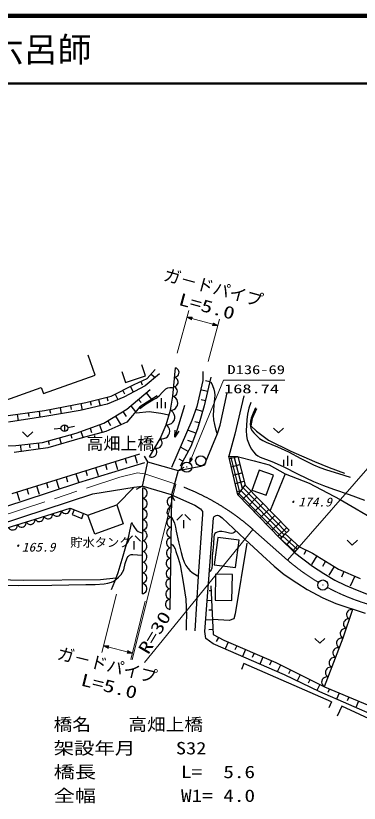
# Model space of a CAD drawing. Units: millimetres, scale not verified. Extents: x 40000 to 680000, y 20000 to 380000.
# Drawn here: x 423858 to 474448, y 263948 to 380000 of the extents above; entities that cross this region are included whole.
import ezdxf
from ezdxf.enums import TextEntityAlignment as Align

# ---------------------------------------------------------------- set-up
doc = ezdxf.new("R2010")
doc.units = ezdxf.units.MM
doc.header["$LTSCALE"] = 1000
doc.linetypes.add('CHAIN', pattern=[18.5, 12, -1.5, 3.5, -1.5])
for name, color, linetype, lineweight in [('M-BGD', 7, 'Continuous', 25), ('M-BGD-HTXT', 7, 'Continuous', 13), ('M-BMK', 2, 'CHAIN', 13), ('M-BMK-SRVR', 3, 'Continuous', 25), ('M-STR-STR1', 1, 'Continuous', 25), ('M-TTL', 2, 'Continuous', 140), ('M-TTL-LINE', 7, 'Continuous', 50)]:
    doc.layers.add(name, color=color, linetype=linetype, lineweight=lineweight)
doc.layers.add('M-STR-HTXT', color=7, linetype='Continuous')
doc.layers.add('M-TTL-TXT', color=7, linetype='Continuous')
doc.styles.add('ＭＳ ゴシック', font='')
doc.styles.get('ＭＳ ゴシック').set_extended_font_data('MS Gothic')

# ---------------------------------------------------------------- blocks, each defined once
blk = doc.blocks.new('BUHIN60')
at = {"color": 3, "linetype": 'Continuous', "lineweight": 25}
for radius in [746, 22.5]:
    blk.add_circle((0, 0), radius, dxfattribs=at)
blk = doc.blocks.new('BUHIN70')
at = {"color": 7, "linetype": 'Continuous', "lineweight": 25}
blk.add_lwpolyline([(-388, -680), (-202, -718), (-23, -712), (202, -665), (369, -562), (511, -431), (631, -220), (671, -31), (675, 165), (601, 383), (513, 536), (388, 680)], dxfattribs=at)
blk = doc.blocks.new('BUHIN71')
at = {"color": 7, "linetype": 'Continuous', "lineweight": 25}
blk.add_lwpolyline([(-670, -390), (-530, -514), (-374, -598), (-158, -670), (37, -665), (223, -623), (431, -503), (559, -361), (660, -195), (705, 29), (706, 204), (670, 390)], dxfattribs=at)
blk = doc.blocks.new('BUHIN75')
at = {"color": 7, "linetype": 'Continuous', "lineweight": 25}
blk.add_lwpolyline([(-395, -579), (-233, -626), (-72, -634), (132, -608), (289, -528), (425, -422), (548, -242), (597, -77), (615, 98), (564, 298), (497, 442), (395, 579)], dxfattribs=at)
blk = doc.blocks.new('BUHIN76')
at = {"color": 7, "linetype": 'Continuous', "lineweight": 25}
blk.add_lwpolyline([(382, 652), (203, 691), (31, 687), (-187, 644), (-349, 546), (-488, 422), (-607, 220), (-647, 38), (-653, -151), (-584, -362), (-501, -512), (-382, -652)], dxfattribs=at)
blk = doc.blocks.new('BUHIN77')
at = {"color": 7, "linetype": 'Continuous', "lineweight": 25}
blk.add_lwpolyline([(553, 496), (397, 586), (234, 635), (17, 659), (-164, 616), (-331, 541), (-503, 387), (-595, 229), (-657, 54), (-656, -165), (-623, -330), (-553, -496)], dxfattribs=at)
blk = doc.blocks.new('BUHIN78')
at = {"color": 7, "linetype": 'Continuous', "lineweight": 25}
blk.add_lwpolyline([(591, 488), (435, 588), (269, 644), (46, 679), (-143, 643), (-318, 572), (-502, 421), (-604, 262), (-676, 84), (-683, -142), (-656, -313), (-591, -488)], dxfattribs=at)
blk = doc.blocks.new('BUHIN87')
at = {"color": 7, "linetype": 'Continuous', "lineweight": 25}
blk.add_line((245, 433), (-245, -433), dxfattribs=at)
blk.add_circle((0, 0), 498, dxfattribs=at)
blk = doc.blocks.new('BUHIN92')
at = {"color": 7, "linetype": 'Continuous', "lineweight": 25}
for p, q in [((-446, 429), (-890, -354)), ((369, 653), (-369, -653)), ((598, -162), (155, -945))]:
    blk.add_line(p, q, dxfattribs=at)
blk = doc.blocks.new('BUHIN93')
at = {"color": 7, "linetype": 'Continuous', "lineweight": 25}
for p, q in [((323, 966), (-774, 662)), ((96, 170), (-493, -870)), ((662, 774), (966, -323))]:
    blk.add_line(p, q, dxfattribs=at)
blk = doc.blocks.new('BUHIN95')
at = {"color": 7, "linetype": 'Continuous', "lineweight": 25}
blk.add_lwpolyline([(-477, 679), (-174, -307), (828, -59)], dxfattribs=at)
blk = doc.blocks.new('BUHIN102')
at = {"color": 3, "linetype": 'Continuous', "lineweight": 25}
for radius in [746, 22.5]:
    blk.add_circle((0, 0), radius, dxfattribs=at)
blk = doc.blocks.new('BUHIN104')
at = {"color": 7, "linetype": 'Continuous', "lineweight": 25}
blk.add_lwpolyline([(-659, 144), (-643, -18), (-592, -164), (-495, -337), (-367, -448), (-223, -531), (-19, -576), (147, -560), (309, -513), (469, -396), (573, -284), (659, -144)], dxfattribs=at)
blk = doc.blocks.new('BUHIN105')
at = {"color": 7, "linetype": 'Continuous', "lineweight": 25}
blk.add_lwpolyline([(-668, 141), (-651, -23), (-598, -171), (-499, -345), (-369, -456), (-222, -540), (-15, -583), (153, -566), (317, -517), (478, -398), (583, -284), (668, -141)], dxfattribs=at)

msp = doc.modelspace()

# ---------------------------------------------------------------- hatches: boundary and pattern name
at = {"layer": 'M-BGD'}
h = msp.add_hatch(dxfattribs=at)
h.set_pattern_fill('USER', color=256, style=0, pattern_type=2)
h.set_pattern_definition([(284.252, (456565, 315056), (484.61, 123.096), []), (14.25, (456565, 315056), (-615.5, 2423), []), (14.25, (456388, 313721), (-615.5, 2423), [])])
h.paths.add_polyline_path([(456565, 315056), (457641, 310820), (456562, 309392), (455262, 315082)])
h = msp.add_hatch(dxfattribs=at)
h.set_pattern_fill('USER', color=256, style=0, pattern_type=2)
h.set_pattern_definition([(314.3184, (457641, 310820), (357.734, 349.323), []), (44.318, (457641, 310820), (-1746.6, 1788.7), []), (44.32, (458156, 309576), (-1746.6, 1788.7), [])])
h.paths.add_polyline_path([(457641, 310820), (464104, 304201), (462801, 302949), (456562, 309392)])
h = msp.add_hatch(dxfattribs=at)
h.set_pattern_fill('USER', color=256, style=0, pattern_type=2)
h.set_pattern_definition([(317.84, (463552, 303650), (335.606, 370.63), []), (47.84, (463552, 303650), (-1853.2, 1678), []), (47.84, (464143, 302440), (-1853.2, 1678), [])])
h.paths.add_polyline_path([(463552, 303650), (465657, 301745), (464930, 300918), (462801, 302949)])

# ---------------------------------------------------------------- linework, layer by layer
for p, q in [((435557, 327051), (434505, 330004)), ((442947, 326919), (442417, 328545)), ((439469, 327584), (439999, 325957)), ((443218, 326538), (444406, 327845)), ((447011, 323924), (447366, 328116)), ((451390, 327564), (451389, 326258)), ((427933, 324334), (435557, 327051)), ((439999, 325957), (442947, 326919)), ((441317, 325668), (443218, 326538)), ((445039, 327250), (442940, 325469)), ((443812, 327192), (444371, 326683)), ((451389, 326258), (450517, 322440)), ((452590, 326747), (451622, 322535)), ((452428, 326045), (451818, 326185)), ((414590, 320580), (427617, 325222)), ((427617, 325222), (427933, 324334)), ((437910, 323927), (441317, 325668)), ((442940, 325469), (439771, 323808)), ((440749, 325378), (441175, 324544)), ((442267, 326103), (442486, 325626)), ((434188, 323018), (437910, 323927)), ((439771, 323808), (437316, 322779)), ((438478, 324217), (438879, 323434)), ((439613, 324798), (439873, 324290)), ((440213, 322045), (443633, 324900)), ((444709, 324010), (442133, 322372)), ((443063, 324424), (443860, 323469)), ((446657, 321854), (447011, 323924)), ((452106, 324641), (451091, 324874)), ((453962, 319671), (454972, 324409)), ((457452, 323965), (456139, 318360)), ((428089, 321832), (434188, 323018)), ((437316, 322779), (433356, 321830)), ((433426, 322870), (433616, 321892)), ((434808, 323169), (434946, 322608)), ((436049, 323472), (436279, 322531)), ((437290, 323776), (437424, 323227)), ((441923, 323472), (442327, 322988)), ((451783, 323237), (451176, 323376)), ((421674, 320924), (428089, 321832)), ((425684, 321492), (425763, 320934)), ((427287, 321719), (427416, 320811)), ((433356, 321830), (428129, 320922)), ((428852, 321981), (428957, 321439)), ((430376, 322277), (430558, 321344)), ((431901, 322573), (432013, 321995)), ((436848, 319939), (440213, 322045)), ((439652, 321694), (440134, 320923)), ((442133, 322372), (440212, 320125)), ((440783, 322521), (441513, 321646)), ((441611, 321499), (443491, 321693)), ((443491, 321693), (445242, 321433)), ((445999, 319733), (446657, 321854)), ((448733, 322541), (447292, 317898)), ((450517, 322440), (449779, 320331)), ((451367, 321686), (450430, 321967)), ((451622, 322535), (450604, 319141)), ((459314, 322076), (458665, 320650)), ((428129, 320922), (422783, 320092)), ((424080, 321265), (424214, 320314)), ((438531, 320992), (439325, 319722)), ((445242, 321433), (446409, 321173)), ((449779, 320331), (446796, 313433)), ((458665, 320650), (458470, 319547)), ((430525, 319172), (429529, 319076)), ((431513, 319314), (432496, 319503)), ((432774, 318489), (436848, 319939)), ((434811, 319214), (435028, 318603)), ((436169, 319697), (436569, 318572)), ((440212, 320125), (437121, 318721)), ((437409, 320290), (437830, 319618)), ((445140, 317663), (445999, 319733)), ((450859, 319989), (450239, 320175)), ((453579, 318442), (453962, 319671)), ((458470, 319547), (459313, 318769)), ((427809, 317133), (432774, 318489)), ((431946, 318263), (432093, 317725)), ((433453, 318730), (433777, 317819)), ((437121, 318721), (433656, 317786)), ((450369, 318484), (449297, 318869)), ((450604, 319141), (449662, 316514)), ((451924, 314430), (453579, 318442)), ((456139, 318360), (455262, 315082)), ((459313, 318769), (461063, 317471)), ((423876, 316666), (427809, 317133)), ((425842, 316899), (425909, 316338)), ((427154, 317055), (427261, 316148)), ((433656, 317786), (428597, 316336)), ((428637, 317359), (428790, 316796)), ((430291, 317811), (430542, 316894)), ((443573, 314987), (445140, 317663)), ((449897, 317171), (449221, 317413)), ((461063, 317471), (464370, 315849)), ((416055, 316576), (423876, 316666)), ((428597, 316336), (423633, 315636)), ((424531, 316744), (424646, 315779)), ((449662, 316514), (448050, 313616)), ((449259, 315790), (448235, 316359)), ((464370, 315849), (467871, 314291)), ((423315, 309587), (442120, 315426)), ((439950, 314752), (440164, 314065)), ((441397, 315202), (441749, 314065)), ((448453, 314340), (447919, 314637)), ((456563, 309392), (455262, 315082)), ((455262, 315082), (456565, 315056)), ((456565, 315056), (457641, 310820)), ((456652, 315009), (458987, 314424)), ((433163, 311237), (442872, 314164)), ((435611, 313405), (435976, 312229)), ((437057, 313854), (437274, 313154)), ((438504, 314303), (438863, 313147)), ((447795, 312997), (451137, 313603)), ((451137, 313603), (451682, 313805)), ((451682, 313805), (451924, 314430)), ((458987, 314424), (461191, 313840)), ((461191, 313840), (463525, 312477)), ((467871, 314291), (470010, 313447)), ((470010, 313447), (472279, 312603)), ((432718, 312507), (433089, 311311)), ((434164, 312956), (434385, 312244)), ((459733, 313047), (458635, 310031)), ((461807, 312292), (459733, 313047)), ((460729, 309329), (461807, 312292)), ((463525, 312477), (461318, 307096)), ((463525, 312477), (467091, 311114)), ((424931, 308496), (433163, 311237)), ((428378, 311159), (428606, 310424)), ((429825, 311608), (430202, 310392)), ((431271, 312057), (431496, 311334)), ((467091, 311114), (471629, 308713)), ((425485, 310261), (425717, 309514)), ((426932, 310710), (427315, 309474)), ((435230, 309545), (441286, 310547)), ((441286, 310547), (438755, 307945)), ((441286, 310547), (442457, 310669)), ((442505, 294787), (442561, 310443)), ((456563, 309392), (457641, 310820)), ((457641, 310820), (464104, 304201)), ((458635, 310092), (460729, 309329)), ((414910, 302898), (435230, 309545)), ((424039, 309812), (424428, 308557)), ((446803, 309128), (446544, 292513)), ((446816, 309390), (450227, 307863)), ((462800, 302949), (456563, 309392)), ((471629, 308713), (483561, 301769)), ((418767, 306507), (424931, 308496)), ((434462, 306394), (438755, 307945)), ((438755, 307945), (439683, 305101)), ((450227, 307863), (451053, 307318)), ((426700, 305828), (431856, 307421)), ((431856, 307421), (434462, 306394)), ((435490, 303606), (434462, 306394)), ((451376, 306552), (450707, 297399)), ((451053, 307318), (451356, 306935)), ((451356, 306935), (451376, 306552)), ((453356, 306342), (453582, 306378)), ((453582, 306378), (453880, 306297)), ((420186, 303766), (426700, 305828)), ((440533, 303326), (440913, 305224)), ((451703, 289258), (452990, 305995)), ((452990, 305995), (453103, 306216)), ((453103, 306216), (453356, 306342)), ((453880, 306297), (454268, 306016)), ((454268, 306016), (457620, 302852)), ((439683, 305101), (435490, 303606)), ((464104, 304201), (462800, 302949)), ((439669, 300429), (440533, 303326)), ((453632, 303128), (453099, 299081)), ((456775, 302714), (453632, 303128)), ((464930, 300918), (462800, 302949)), ((463541, 303660), (465657, 301745)), ((457882, 302298), (456192, 291859)), ((456242, 298667), (456775, 302714)), ((457620, 302852), (460176, 300457)), ((465657, 301745), (464930, 300918)), ((465657, 301745), (467572, 300778)), ((464930, 300918), (467540, 298893)), ((466615, 301261), (466295, 300628)), ((467572, 300778), (471394, 298463)), ((438944, 297945), (439669, 300429)), ((460176, 300457), (461940, 298873)), ((468209, 300392), (467431, 299108)), ((469483, 299621), (469014, 298846)), ((453099, 299081), (456242, 298667)), ((461940, 298873), (463413, 297653)), ((467540, 298893), (469246, 297797)), ((470757, 298849), (469972, 297553)), ((471394, 298463), (474578, 297054)), ((408874, 297194), (425011, 296846)), ((436321, 296945), (438598, 297186)), ((438460, 296634), (438944, 297945)), ((450707, 297399), (450240, 289379)), ((453292, 297688), (453237, 293860)), ((455757, 297652), (453292, 297688)), ((455702, 293824), (455757, 297652)), ((463413, 297653), (465233, 296415)), ((469246, 297797), (470875, 296829)), ((472190, 298111), (471814, 297262)), ((473782, 297406), (473129, 295931)), ((425011, 296846), (436321, 296945)), ((437942, 295426), (438460, 296634)), ((452603, 295980), (452958, 288823)), ((465233, 296415), (466797, 295468)), ((470875, 296829), (472377, 296065)), ((472377, 296065), (474159, 295351)), ((452638, 295264), (452347, 295250)), ((466797, 295468), (469107, 294212)), ((474159, 295351), (476246, 294510)), ((452709, 293833), (452077, 293801)), ((453237, 293860), (455702, 293824)), ((469107, 294212), (471018, 293392)), ((471018, 293392), (475333, 291976)), ((473459, 292509), (472038, 288284)), ((452780, 292401), (452313, 292378)), ((456192, 291859), (455997, 291146)), ((452851, 290970), (451925, 290924)), ((455283, 290886), (452884, 291017)), ((455997, 291146), (455283, 290886)), ((451873, 288216), (451703, 289258)), ((452922, 289538), (452279, 289507)), ((452956, 287460), (451873, 288216)), ((452958, 288823), (454495, 287969)), ((453726, 288396), (453385, 287781)), ((454495, 287969), (462152, 284666)), ((472038, 288284), (469294, 281124)), ((463417, 282871), (452956, 287460)), ((455133, 287694), (454702, 286694)), ((456409, 287144), (456148, 286539)), ((457685, 286593), (457247, 285578)), ((458962, 286043), (458697, 285429)), ((460238, 285492), (459793, 284461)), ((457463, 284541), (457083, 283676)), ((470368, 278869), (457463, 284541)), ((461514, 284942), (461245, 284318)), ((462152, 284666), (469355, 281086)), ((462872, 284308), (462383, 283325)), ((464313, 283592), (464036, 283035)), ((468631, 280375), (463417, 282871)), ((465754, 282876), (465302, 281969)), ((467194, 282160), (466930, 281628)), ((468635, 281444), (468205, 280579)), ((469355, 281086), (480702, 276320)), ((479738, 275509), (468631, 280375)), ((470064, 280788), (469843, 280261)), ((471483, 280193), (471104, 279291)), ((470368, 278869), (469988, 278004)), ((472901, 279597), (472668, 279043)), ((474319, 279001), (473923, 278057)), ((471861, 278237), (471191, 276786)), ((479373, 274766), (471861, 278237))]:
    msp.add_line(p, q, dxfattribs=at)
for points in [[(442114, 322139), (443061, 322789), (444041, 323388), (444516, 323665), (444965, 323998), (445459, 324548), (445975, 325033), (446237, 325144), (446537, 325202), (446731, 325221), (446927, 325234)], [(452570, 326062), (452840, 325520), (453049, 324966), (453133, 324536), (453157, 324094), (453027, 322619), (452957, 321133), (453003, 320437), (453110, 319749), (453266, 319114), (453452, 318484)], [(446657, 321854), (446908, 321891), (447131, 321981), (447393, 322144), (447557, 322350), (447676, 322580), (447731, 322901), (447695, 323157), (447609, 323406), (447416, 323647), (447235, 323801), (447011, 323924)], [(458478, 322981), (458208, 322153), (457995, 321303), (457886, 320475), (457835, 319626), (457818, 318865), (457860, 318107), (457958, 317567), (458115, 317041), (458310, 316580), (458563, 316138), (458850, 315754), (459183, 315410), (459503, 315160), (459867, 314954), (461575, 314296), (463246, 313589), (465476, 312444), (467734, 311354), (469191, 310780), (470680, 310258), (472946, 309472), (475201, 308625)], [(445999, 319733), (446268, 319737), (446514, 319800), (446811, 319935), (447011, 320129), (447168, 320353), (447269, 320682), (447267, 320956), (447212, 321229), (447043, 321508), (446874, 321694), (446657, 321854)], [(459158, 322215), (458822, 321458), (458543, 320680), (458438, 320232), (458392, 319764), (458417, 319469), (458503, 319188), (458696, 318839), (458944, 318514), (459344, 318080), (459777, 317699), (460231, 317396), (460718, 317143), (462397, 316474), (464045, 315752), (465860, 314764), (467711, 313826), (468656, 313423), (469633, 313072), (471384, 312555), (473125, 312002)], [(445140, 317663), (445410, 317642), (445663, 317682), (445975, 317790), (446194, 317966), (446372, 318177), (446506, 318498), (446529, 318773), (446499, 319052), (446355, 319349), (446203, 319552), (445999, 319733)], [(447863, 318768), (447292, 317898), (447316, 318937)], [(432461, 307182), (432187, 306484), (433582, 305935), (433857, 306633)], [(440894, 305367), (441136, 304880), (441435, 304416), (441638, 304195), (441883, 304016), (442156, 303900), (442447, 303813)], [(446788, 306084), (447050, 305672), (447254, 305236), (447400, 304651), (447491, 304034), (447817, 302462), (448204, 300894), (448417, 300166), (448687, 299457), (448919, 299005), (449204, 298583), (449495, 298255), (449833, 297965), (450228, 297697), (450649, 297446)], [(456211, 303990), (456039, 303835), (455838, 303734), (455599, 303717), (455333, 303763), (454753, 303920), (454199, 304010), (453873, 303997), (453542, 303921), (453347, 303823), (453193, 303677), (453086, 303472), (453027, 303220), (452991, 302171), (452898, 301189), (452807, 300376), (452777, 299547), (452797, 299079), (452757, 298616), (452653, 298369), (452491, 298142), (452418, 298056), (452337, 297963)], [(446711, 302183), (446948, 302014), (447145, 301799), (447322, 301455), (447454, 301063), (447800, 300073), (448083, 299082), (448518, 296550), (448893, 294017), (448971, 292814), (448989, 291595), (448973, 290523), (448941, 289439)], [(420207, 296088), (424206, 296051), (429195, 296089), (434189, 296179), (435551, 296207), (436900, 296295), (437424, 296383), (437945, 296533), (438291, 296689), (438612, 296901), (439010, 297251), (439371, 297652), (439593, 297990), (439766, 298366), (439978, 299255), (440248, 300128), (440404, 300331), (440607, 300495), (440832, 300586), (441079, 300620), (441789, 300576), (442468, 300518)]]:
    msp.add_lwpolyline(points, dxfattribs=at)
msp.add_circle((451100, 314400), 746, dxfattribs=at)
at = {"layer": 'M-BGD-HTXT'}
for p, q in [((447634, 330299), (449341, 336546)), ((449077, 335581), (453624, 334339)), ((453888, 335304), (452182, 329057)), ((449425, 314105), (454463, 326316)), ((454463, 326316), (463478, 326316)), ((463881, 299787), (483256, 322008)), ((447435, 310963), (441001, 285061)), ((458795, 304300), (442807, 284688)), ((438680, 294758), (436552, 286162)), ((440807, 285109), (442934, 293705)), ((436793, 287133), (441047, 286080))]:
    msp.add_line(p, q, dxfattribs=at)
for points in [[(449077, 335581), (449751, 335203), (449850, 335565)], [(449226, 335541), (449790, 335523), (449721, 335269)], [(449298, 335521), (449756, 335503), (449701, 335304)], [(449372, 335501), (449721, 335483), (449682, 335339)], [(449444, 335481), (449687, 335464), (449662, 335373)], [(453624, 334339), (452950, 334718), (452852, 334356)], [(453476, 334380), (452912, 334398), (452981, 334651)], [(453404, 334400), (452946, 334418), (453000, 334617)], [(453330, 334420), (452981, 334437), (453020, 334582)], [(453257, 334440), (453015, 334457), (453040, 334548)], [(449425, 314105), (449884, 314727), (449538, 314870)], [(449484, 314248), (449572, 314805), (449814, 314705)], [(449512, 314317), (449587, 314769), (449778, 314690)], [(449541, 314388), (449602, 314732), (449741, 314675)], [(449570, 314457), (449618, 314695), (449704, 314659)], [(436793, 287133), (437476, 286770), (437566, 287134)], [(436942, 287096), (437507, 287091), (437444, 286836)], [(437015, 287078), (437473, 287071), (437423, 286870)], [(437089, 287059), (437439, 287050), (437403, 286904)], [(437162, 287041), (437405, 287029), (437382, 286938)], [(441047, 286080), (440364, 286442), (440274, 286078)], [(440898, 286117), (440333, 286121), (440396, 286376)], [(440825, 286135), (440367, 286142), (440417, 286342)], [(440751, 286153), (440401, 286162), (440437, 286308)], [(440678, 286171), (440435, 286183), (440458, 286274)]]:
    msp.add_lwpolyline(points, close=True, dxfattribs=at)
for points in [[(449151, 335561), (449825, 335542), (449741, 335235), (449153, 335561)], [(449647, 335426), (449519, 335461), (449652, 335444), (449642, 335408), (449519, 335461)], [(453550, 334360), (452877, 334378), (452961, 334686), (453548, 334360)], [(453055, 334495), (453183, 334460), (453050, 334477), (453060, 334513), (453183, 334460)], [(449454, 314176), (449556, 314842), (449851, 314721), (449455, 314178)], [(449650, 314651), (449599, 314528), (449633, 314659), (449668, 314644), (449599, 314528)], [(436867, 287114), (437541, 287112), (437464, 286802), (436869, 287114)], [(437366, 286991), (437237, 287023), (437370, 287009), (437361, 286972), (437237, 287023)], [(440973, 286098), (440299, 286101), (440376, 286410), (440971, 286099)], [(440474, 286222), (440603, 286190), (440469, 286203), (440478, 286240), (440603, 286190)]]:
    msp.add_lwpolyline(points, dxfattribs=at)
at = {"layer": 'M-BMK'}
for p, q in [((439211, 311994), (441807, 312654)), ((441807, 312654), (442846, 312481)), ((442846, 312481), (447435, 310963)), ((416718, 304626), (439211, 311994)), ((458795, 304300), (463881, 299787))]:
    msp.add_line(p, q, dxfattribs=at)
for centre, radius, start, end in [((436070, 278573), 34326, 48.54529, 70.66492), ((485009, 324268), 32338, 229.20453, 239.18481), ((485009, 324268), 32338, 241.84149, 274.02014)]:
    msp.add_arc(centre, radius, start, end, dxfattribs=at)
at = {"layer": 'M-STR-STR1'}
for p, q in [((442752, 315108), (443248, 314239)), ((443248, 314239), (442457, 310669)), ((443248, 314239), (447795, 312997)), ((447795, 312997), (448663, 313493)), ((447795, 312997), (446816, 309390)), ((442457, 310669), (441579, 310190)), ((446816, 309390), (442457, 310669)), ((447295, 308512), (446816, 309390))]:
    msp.add_line(p, q, dxfattribs=at)
at = {"layer": 'M-TTL'}
msp.add_line((680000, 380000), (40000, 380000), dxfattribs=at)
at = {"layer": 'M-TTL-LINE'}
msp.add_line((40000, 370000), (680000, 370000), dxfattribs=at)

# ---------------------------------------------------------------- block references
at = {"layer": 'M-BGD', "rotation": 29.48645}
for name, p in [('BUHIN75', (447307, 327417)), ('BUHIN75', (447188, 326020)), ('BUHIN75', (447070, 324623)), ('BUHIN92', (445263, 322913)), ('BUHIN95', (425608, 318302)), ('BUHIN87', (431022, 319220)), ('BUHIN95', (462557, 318883)), ('BUHIN71', (444748, 316994)), ('BUHIN71', (443965, 315656)), ('BUHIN92', (463883, 314413)), ('BUHIN70', (442559, 309660)), ('BUHIN70', (442553, 308094)), ('BUHIN76', (446791, 308373)), ('BUHIN104', (431212, 307222)), ('BUHIN76', (446768, 306862)), ('BUHIN104', (427344, 306027)), ('BUHIN104', (428633, 306425)), ('BUHIN104', (429922, 306823)), ('BUHIN70', (442547, 306529)), ('BUHIN93', (448587, 305480)), ('BUHIN105', (423443, 304797)), ('BUHIN105', (424746, 305210)), ('BUHIN105', (426048, 305622)), ('BUHIN70', (442542, 304963)), ('BUHIN76', (446744, 305352)), ('BUHIN70', (442536, 303398)), ('BUHIN76', (446720, 303841)), ('BUHIN93', (441252, 302354)), ('BUHIN76', (446697, 302331)), ('BUHIN95', (473427, 302341)), ('BUHIN70', (442530, 301832)), ('BUHIN70', (442524, 300267)), ('BUHIN76', (446673, 300821)), ('BUHIN70', (442519, 298701)), ('BUHIN76', (446650, 299310)), ('BUHIN76', (446626, 297800)), ('BUHIN70', (442513, 297136)), ('BUHIN70', (442507, 295570)), ('BUHIN76', (446603, 296289)), ('BUHIN76', (446579, 294779)), ('BUHIN76', (446555, 293269)), ('BUHIN77', (473222, 291805)), ('BUHIN77', (472749, 290396)), ('BUHIN77', (472275, 288988)), ('BUHIN95', (468653, 287891)), ('BUHIN78', (471764, 287568)), ('BUHIN78', (471215, 286136)), ('BUHIN78', (470666, 284704)), ('BUHIN78', (470117, 283272)), ('BUHIN78', (469568, 281840))]:
    msp.add_blockref(name, p, dxfattribs=at)
at = {"layer": 'M-BMK-SRVR', "rotation": 29.48645}
for name, p in [('BUHIN60', (449039, 313483)), ('BUHIN102', (469085, 296106))]:
    msp.add_blockref(name, p, dxfattribs=at)

# ---------------------------------------------------------------- texts
at = {"layer": 'M-BGD-HTXT', "style": 'ＭＳ ゴシック'}
for s, rotation, p in [('ガ－ドパイプ', 344.7, (445349, 340517)), ('高畑上橋', 359.9, (434262, 315517)), ('ガ－ドパイプ', 346.1, (429689, 284697))]:
    msp.add_text(s, height=1833, rotation=rotation, dxfattribs=at).set_placement(p, align=Align.BOTTOM_LEFT)
at = {"layer": 'M-BGD-HTXT', "style": 'ＭＳ ゴシック', "width": 1.35}
for s, rotation, p in [('L=5.0', 344.7, (447577, 336880)), ('R=30', 59.2, (443843, 285465)), ('L=5.0', 346.1, (433186, 280795))]:
    msp.add_text(s, height=1833, rotation=rotation, dxfattribs=at).set_placement(p, align=Align.BOTTOM_LEFT)
at = {"layer": 'M-BGD-HTXT', "style": 'ＭＳ ゴシック'}
for s, width, p in [('D136-69', 1.35, (455027, 326794)), ('168.74', 1.5, (454543, 323970))]:
    msp.add_text(s, height=1320, dxfattribs=dict(at, width=width)).set_placement(p, align=Align.BOTTOM_LEFT)
at = {"layer": 'M-BGD-HTXT', "style": 'ＭＳ ゴシック', "oblique": 15}
for s, width, p in [('174.9', 1.1, (465470, 307295)), ('・', 0.85, (463788, 307295)), ('・', 0.85, (423274, 300822)), ('165.9', 1.1, (424743, 300643))]:
    msp.add_text(s, height=1320, rotation=359.9, dxfattribs=dict(at, width=width)).set_placement(p, align=Align.BOTTOM_LEFT)
at = {"layer": 'M-BGD-HTXT', "style": 'ＭＳ ゴシック'}
msp.add_text('貯水タンク', height=1320, dxfattribs=at).set_placement((431890, 301343), align=Align.BOTTOM_LEFT)
at = {"layer": 'M-STR-HTXT', "style": 'ＭＳ ゴシック'}
for s, width, p in [('橋名\u3000\u3000高畑上橋', 1.1, (429443, 274098)), ('架設年月\u3000\u3000S32', 1.2, (429443, 270598)), ('橋長\u3000\u3000\u3000\u3000L=  5.6', 1.25, (429443, 267098)), ('全幅\u3000\u3000\u3000\u3000W1= 4.0', 1.25, (429443, 263598))]:
    msp.add_text(s, height=1833, dxfattribs=dict(at, width=width)).set_placement(p, align=Align.BOTTOM_LEFT)
at = {"layer": 'M-TTL-TXT', "style": 'ＭＳ ゴシック'}
msp.add_text('岩国市六呂師', height=3666, dxfattribs=at).set_placement((405024, 375000), align=Align.MIDDLE_LEFT)

doc.saveas('drawing.dxf')
